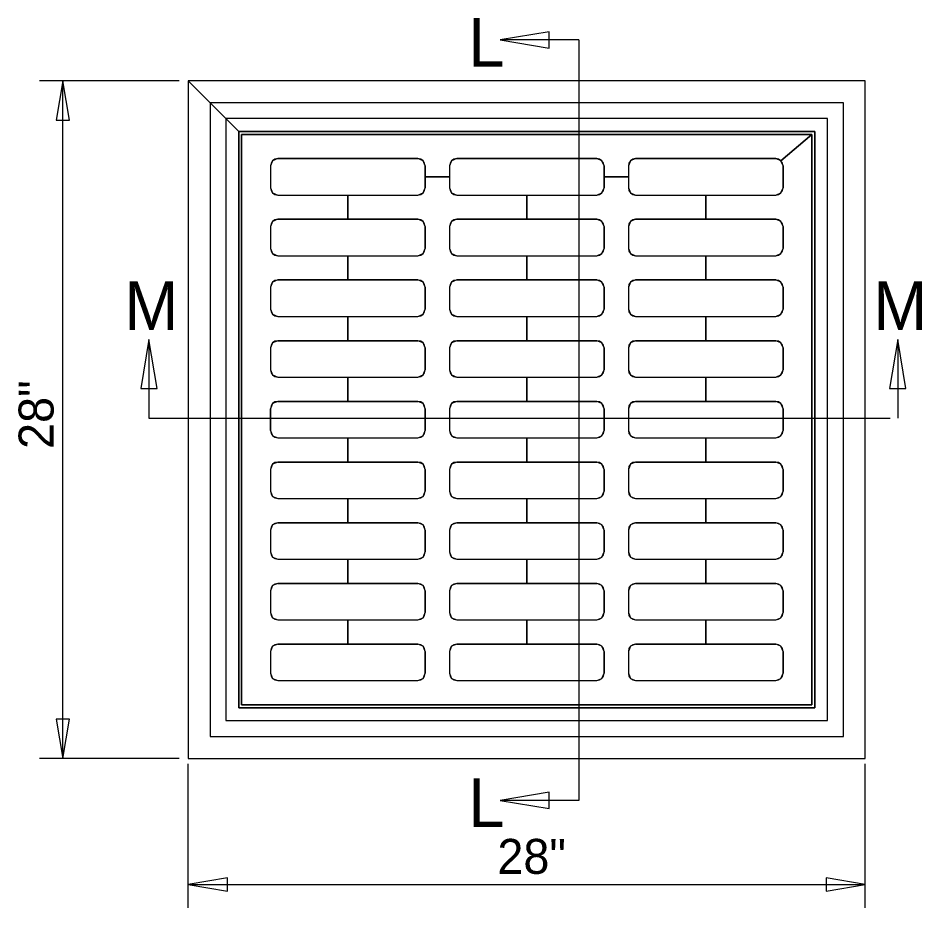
# Model space of a CAD drawing. Extents: x 1 to 17.6, y 0.6 to 10.5.
# Drawn here: x 1.124 to 3.452, y 3.852 to 6.143 of the extents above; entities that cross this region are included whole.
import ezdxf

# ---------------------------------------------------------------- set-up
doc = ezdxf.new("R2010")
doc.units = 0
for name, color, linetype in [('SD_P_Dimension Lines', 7, 'Continuous'), ('SD_P_Dimension Text', 7, 'Continuous'), ('SD_P_Prop Object Lines', 7, 'Continuous'), ('SD_P_Shading', 7, 'Continuous'), ('SD_P_Subtitles', 7, 'Continuous')]:
    doc.layers.add(name, color=color, linetype=linetype)

msp = doc.modelspace()

# ---------------------------------------------------------------- linework, layer by layer
at = {"layer": 'SD_P_Dimension Lines'}
for p, q in [((1.5388, 5.9814), (1.1791, 5.9814)), ((1.2391, 5.9814), (1.2221, 5.8801)), ((1.2391, 4.2371), (1.2391, 5.9814)), ((1.2561, 5.8801), (1.2391, 5.9814)), ((1.2221, 5.8801), (1.2561, 5.8801)), ((1.2221, 4.3383), (1.2391, 4.2371)), ((1.2561, 4.3383), (1.2221, 4.3383)), ((1.2391, 4.2371), (1.2561, 4.3383)), ((1.5388, 4.2371), (1.1791, 4.2371)), ((1.5622, 3.852), (1.5622, 4.2227)), ((3.3065, 3.852), (3.3065, 4.2227)), ((1.6635, 3.9291), (1.5622, 3.912)), ((1.5622, 3.912), (3.3065, 3.912)), ((1.5622, 3.912), (1.6635, 3.895)), ((1.6635, 3.895), (1.6635, 3.9291)), ((3.3065, 3.912), (3.2053, 3.9291)), ((3.2053, 3.9291), (3.2053, 3.895)), ((3.2053, 3.895), (3.3065, 3.912))]:
    msp.add_line(p, q, dxfattribs=at)
at = {"layer": 'SD_P_Prop Object Lines'}
for p, q in [((1.5622, 5.9814), (1.5622, 4.2371)), ((3.3065, 5.9814), (1.5622, 5.9814)), ((3.3065, 4.2371), (3.3065, 5.9814)), ((1.6185, 5.9251), (1.6185, 4.2933)), ((3.2503, 5.9251), (1.6185, 5.9251)), ((3.2503, 4.2933), (3.2503, 5.9251)), ((1.6596, 5.884), (1.6596, 4.3344)), ((3.2092, 5.884), (1.6596, 5.884)), ((3.2092, 4.3344), (3.2092, 5.884)), ((3.1761, 5.8509), (1.6927, 5.8509)), ((1.6927, 5.8509), (1.6927, 4.3675)), ((3.1761, 4.3675), (3.1761, 5.8509)), ((1.7, 5.8436), (1.7, 4.3748)), ((3.1688, 5.8436), (1.7, 5.8436)), ((3.1688, 4.3748), (3.1688, 5.8436)), ((1.793, 5.7811), (2.1539, 5.7811)), ((2.2539, 5.7811), (2.6149, 5.7811)), ((2.7149, 5.7811), (3.0758, 5.7811)), ((1.7742, 5.7623), (1.7742, 5.7061)), ((2.1727, 5.7623), (2.1727, 5.7061)), ((2.2352, 5.7623), (2.2352, 5.7061)), ((2.6336, 5.7623), (2.6336, 5.7061)), ((2.6961, 5.7623), (2.6961, 5.7061)), ((3.0945, 5.7623), (3.0945, 5.7061)), ((1.793, 5.6873), (2.1539, 5.6873)), ((2.2539, 5.6873), (2.6149, 5.6873)), ((2.7149, 5.6873), (3.0758, 5.6873)), ((1.793, 5.6248), (2.1539, 5.6248)), ((2.2539, 5.6248), (2.6149, 5.6248)), ((2.7149, 5.6248), (3.0758, 5.6248)), ((1.7742, 5.6061), (1.7742, 5.5498)), ((2.1727, 5.6061), (2.1727, 5.5498)), ((2.2352, 5.6061), (2.2352, 5.5498)), ((2.6336, 5.6061), (2.6336, 5.5498)), ((2.6961, 5.6061), (2.6961, 5.5498)), ((3.0945, 5.6061), (3.0945, 5.5498)), ((1.793, 5.5311), (2.1539, 5.5311)), ((2.2539, 5.5311), (2.6149, 5.5311)), ((2.7149, 5.5311), (3.0758, 5.5311)), ((1.7742, 5.4498), (1.7742, 5.3936)), ((1.793, 5.4686), (2.1539, 5.4686)), ((2.1727, 5.4498), (2.1727, 5.3936)), ((2.2352, 5.4498), (2.2352, 5.3936)), ((2.2539, 5.4686), (2.6149, 5.4686)), ((2.6336, 5.4498), (2.6336, 5.3936)), ((2.6961, 5.4498), (2.6961, 5.3936)), ((2.7149, 5.4686), (3.0758, 5.4686)), ((3.0945, 5.4498), (3.0945, 5.3936)), ((1.793, 5.3748), (2.1539, 5.3748)), ((2.2539, 5.3748), (2.6149, 5.3748)), ((2.7149, 5.3748), (3.0758, 5.3748)), ((1.793, 5.3123), (2.1539, 5.3123)), ((2.2539, 5.3123), (2.6149, 5.3123)), ((2.7149, 5.3123), (3.0758, 5.3123)), ((1.7742, 5.2936), (1.7742, 5.2373)), ((2.1727, 5.2936), (2.1727, 5.2373)), ((2.2352, 5.2936), (2.2352, 5.2373)), ((2.6336, 5.2936), (2.6336, 5.2373)), ((2.6961, 5.2936), (2.6961, 5.2373)), ((3.0945, 5.2936), (3.0945, 5.2373)), ((1.793, 5.2186), (2.1539, 5.2186)), ((2.2539, 5.2186), (2.6149, 5.2186)), ((2.7149, 5.2186), (3.0758, 5.2186)), ((1.793, 5.1561), (2.1539, 5.1561)), ((2.2539, 5.1561), (2.6149, 5.1561)), ((2.7149, 5.1561), (3.0758, 5.1561)), ((1.7742, 5.0811), (1.7742, 5.1373)), ((2.1727, 5.1373), (2.1727, 5.0811)), ((2.2352, 5.1373), (2.2352, 5.0811)), ((2.6336, 5.1373), (2.6336, 5.0811)), ((2.6961, 5.1373), (2.6961, 5.0811)), ((3.0945, 5.1373), (3.0945, 5.0811)), ((1.793, 5.0623), (2.1539, 5.0623)), ((2.2539, 5.0623), (2.6149, 5.0623)), ((2.7149, 5.0623), (3.0758, 5.0623)), ((1.793, 4.9998), (2.1539, 4.9998)), ((2.2539, 4.9998), (2.6149, 4.9998)), ((2.7149, 4.9998), (3.0758, 4.9998)), ((1.7742, 4.9811), (1.7742, 4.9248)), ((2.1727, 4.9811), (2.1727, 4.9248)), ((2.2352, 4.9811), (2.2352, 4.9248)), ((2.6336, 4.9811), (2.6336, 4.9248)), ((2.6961, 4.9811), (2.6961, 4.9248)), ((3.0945, 4.9811), (3.0945, 4.9248)), ((1.793, 4.9061), (2.1539, 4.9061)), ((2.2539, 4.9061), (2.6149, 4.9061)), ((2.7149, 4.9061), (3.0758, 4.9061)), ((1.793, 4.8436), (2.1539, 4.8436)), ((2.2539, 4.8436), (2.6149, 4.8436)), ((2.7149, 4.8436), (3.0758, 4.8436)), ((1.7742, 4.8248), (1.7742, 4.7686)), ((2.1727, 4.8248), (2.1727, 4.7686)), ((2.2352, 4.8248), (2.2352, 4.7686)), ((2.6336, 4.8248), (2.6336, 4.7686)), ((2.6961, 4.8248), (2.6961, 4.7686)), ((3.0945, 4.8248), (3.0945, 4.7686)), ((1.793, 4.7498), (2.1539, 4.7498)), ((2.2539, 4.7498), (2.6149, 4.7498)), ((2.7149, 4.7498), (3.0758, 4.7498)), ((1.793, 4.6873), (2.1539, 4.6873)), ((2.2539, 4.6873), (2.6149, 4.6873)), ((2.7149, 4.6873), (3.0758, 4.6873)), ((1.7742, 4.6686), (1.7742, 4.6123)), ((2.1727, 4.6686), (2.1727, 4.6123)), ((2.2352, 4.6686), (2.2352, 4.6123)), ((2.6336, 4.6686), (2.6336, 4.6123)), ((2.6961, 4.6686), (2.6961, 4.6123)), ((3.0945, 4.6686), (3.0945, 4.6123)), ((1.793, 4.5936), (2.1539, 4.5936)), ((2.2539, 4.5936), (2.6149, 4.5936)), ((2.7149, 4.5936), (3.0758, 4.5936)), ((1.793, 4.5311), (2.1539, 4.5311)), ((2.2539, 4.5311), (2.6149, 4.5311)), ((2.7149, 4.5311), (3.0758, 4.5311)), ((1.7742, 4.5123), (1.7742, 4.4561)), ((2.1727, 4.5123), (2.1727, 4.4561)), ((2.2352, 4.5123), (2.2352, 4.4561)), ((2.6336, 4.5123), (2.6336, 4.4561)), ((2.6961, 4.5123), (2.6961, 4.4561)), ((3.0945, 4.5123), (3.0945, 4.4561)), ((1.793, 4.4373), (2.1539, 4.4373)), ((2.2539, 4.4373), (2.6149, 4.4373)), ((2.7149, 4.4373), (3.0758, 4.4373)), ((1.6927, 4.3675), (3.1761, 4.3675)), ((1.7, 4.3748), (3.1688, 4.3748)), ((1.6596, 4.3344), (3.2092, 4.3344)), ((1.6185, 4.2933), (3.2503, 4.2933)), ((1.5622, 4.2371), (3.3065, 4.2371))]:
    msp.add_line(p, q, dxfattribs=at)
for centre, start, end in [((1.793, 5.7623), 90, 180), ((2.1539, 5.7623), 0, 90), ((2.2539, 5.7623), 90, 180), ((2.6149, 5.7623), 0, 90), ((2.7149, 5.7623), 90, 180), ((3.0758, 5.7623), 0, 90), ((1.793, 5.7061), 180, 270), ((2.1539, 5.7061), 270, 0), ((2.2539, 5.7061), 180, 270), ((2.6149, 5.7061), 270, 0), ((2.7149, 5.7061), 180, 270), ((3.0758, 5.7061), 270, 0), ((1.793, 5.6061), 90, 180), ((2.1539, 5.6061), 0, 90), ((2.2539, 5.6061), 90, 180), ((2.6149, 5.6061), 0, 90), ((2.7149, 5.6061), 90, 180), ((3.0758, 5.6061), 0, 90), ((1.793, 5.5498), 180, 270), ((2.1539, 5.5498), 270, 0), ((2.2539, 5.5498), 180, 270), ((2.6149, 5.5498), 270, 0), ((2.7149, 5.5498), 180, 270), ((3.0758, 5.5498), 270, 0), ((1.793, 5.4498), 90, 180), ((2.1539, 5.4498), 0, 90), ((2.2539, 5.4498), 90, 180), ((2.6149, 5.4498), 0, 90), ((2.7149, 5.4498), 90, 180), ((3.0758, 5.4498), 0, 90), ((1.793, 5.3936), 180, 270), ((2.1539, 5.3936), 270, 0), ((2.2539, 5.3936), 180, 270), ((2.6149, 5.3936), 270, 0), ((2.7149, 5.3936), 180, 270), ((3.0758, 5.3936), 270, 0), ((1.793, 5.2936), 90, 180), ((2.1539, 5.2936), 0, 90), ((2.2539, 5.2936), 90, 180), ((2.6149, 5.2936), 0, 90), ((2.7149, 5.2936), 90, 180), ((3.0758, 5.2936), 0, 90), ((1.793, 5.2373), 180, 270), ((2.1539, 5.2373), 270, 0), ((2.2539, 5.2373), 180, 270), ((2.6149, 5.2373), 270, 0), ((2.7149, 5.2373), 180, 270), ((3.0758, 5.2373), 270, 0), ((1.793, 5.1373), 90, 180), ((2.1539, 5.1373), 0, 90), ((2.2539, 5.1373), 90, 180), ((2.6149, 5.1373), 0, 90), ((2.7149, 5.1373), 90, 180), ((3.0758, 5.1373), 0, 90), ((1.793, 5.0811), 180, 270), ((2.1539, 5.0811), 270, 0), ((2.2539, 5.0811), 180, 270), ((2.6149, 5.0811), 270, 0), ((2.7149, 5.0811), 180, 270), ((3.0758, 5.0811), 270, 0), ((1.793, 4.9811), 90, 180), ((2.1539, 4.9811), 0, 90), ((2.2539, 4.9811), 90, 180), ((2.6149, 4.9811), 0, 90), ((2.7149, 4.9811), 90, 180), ((3.0758, 4.9811), 0, 90), ((1.793, 4.9248), 180, 270), ((2.1539, 4.9248), 270, 0), ((2.2539, 4.9248), 180, 270), ((2.6149, 4.9248), 270, 0), ((2.7149, 4.9248), 180, 270), ((3.0758, 4.9248), 270, 0), ((1.793, 4.8248), 90, 180), ((2.1539, 4.8248), 0, 90), ((2.2539, 4.8248), 90, 180), ((2.6149, 4.8248), 0, 90), ((2.7149, 4.8248), 90, 180), ((3.0758, 4.8248), 0, 90), ((1.793, 4.7686), 180, 270), ((2.1539, 4.7686), 270, 0), ((2.2539, 4.7686), 180, 270), ((2.6149, 4.7686), 270, 0), ((2.7149, 4.7686), 180, 270), ((3.0758, 4.7686), 270, 0), ((1.793, 4.6686), 90, 180), ((2.1539, 4.6686), 0, 90), ((2.2539, 4.6686), 90, 180), ((2.6149, 4.6686), 0, 90), ((2.7149, 4.6686), 90, 180), ((3.0758, 4.6686), 0, 90), ((1.793, 4.6123), 180, 270), ((2.1539, 4.6123), 270, 0), ((2.2539, 4.6123), 180, 270), ((2.6149, 4.6123), 270, 0), ((2.7149, 4.6123), 180, 270), ((3.0758, 4.6123), 270, 0), ((1.793, 4.5123), 90, 180), ((2.1539, 4.5123), 0, 90), ((2.2539, 4.5123), 90, 180), ((2.6149, 4.5123), 0, 90), ((2.7149, 4.5123), 90, 180), ((3.0758, 4.5123), 0, 90), ((1.793, 4.4561), 180, 270), ((2.1539, 4.4561), 270, 0), ((2.2539, 4.4561), 180, 270), ((2.6149, 4.4561), 270, 0), ((2.7149, 4.4561), 180, 270), ((3.0758, 4.4561), 270, 0)]:
    msp.add_arc(centre, 0.0187, start, end, dxfattribs=at)
at = {"layer": 'SD_P_Shading'}
msp.add_line((1.7, 5.8436), (3.1688, 5.8436), dxfattribs=at)
msp.add_lwpolyline([(3.3065, 5.9814), (1.5622, 5.9814), (1.6927, 5.8509), (3.1761, 5.8509), (3.1761, 4.3675), (1.6927, 4.3675), (1.6927, 5.8509), (1.5622, 5.9814), (1.5622, 4.2371), (3.3065, 4.2371)], close=True, dxfattribs=at)
for points in [[(2.8953, 5.6873), (3.0758, 5.6873), (3.0891, 5.6928), (3.0945, 5.7061), (3.0945, 5.7342), (3.0945, 5.7623), (3.0891, 5.7756), (3.1688, 5.8436), (3.1688, 4.3748), (1.7, 4.3748), (1.7, 5.8436)], [(3.1688, 5.8436), (3.0891, 5.7756), (3.0758, 5.7811), (2.7149, 5.7811), (2.7016, 5.7756), (2.6961, 5.7623), (2.6961, 5.7342), (2.6336, 5.7342), (2.6336, 5.7623), (2.6281, 5.7756), (2.6149, 5.7811), (2.2539, 5.7811), (2.2407, 5.7756), (2.2352, 5.7623), (2.2352, 5.7342), (2.1727, 5.7342), (2.1727, 5.7623), (2.1672, 5.7756), (2.1539, 5.7811), (1.793, 5.7811), (1.7797, 5.7756), (1.7742, 5.7623), (1.7742, 5.7342)], [(1.7742, 5.7342), (1.7742, 5.7061), (1.7797, 5.6928), (1.793, 5.6873), (1.9735, 5.6873), (1.9735, 5.6248), (1.793, 5.6248), (1.7797, 5.6194), (1.7742, 5.6061), (1.7742, 5.5498), (1.7797, 5.5366), (1.793, 5.5311), (1.9735, 5.5311), (1.9735, 5.4686), (1.793, 5.4686), (1.7797, 5.4631), (1.7742, 5.4498), (1.7742, 5.3936), (1.7797, 5.3803), (1.793, 5.3748), (1.9735, 5.3748), (1.9735, 5.3123), (1.793, 5.3123), (1.7797, 5.3069), (1.7742, 5.2936), (1.7742, 5.2373), (1.7797, 5.2241), (1.793, 5.2186), (1.9735, 5.2186), (1.9735, 5.1561)], [(1.9735, 5.1561), (1.9735, 5.2186), (2.1539, 5.2186), (2.1672, 5.2241), (2.1727, 5.2373), (2.1727, 5.2936), (2.1672, 5.3069), (2.1539, 5.3123), (1.9735, 5.3123), (1.9735, 5.3748), (2.1539, 5.3748), (2.1672, 5.3803), (2.1727, 5.3936), (2.1727, 5.4498), (2.1672, 5.4631), (2.1539, 5.4686), (1.9735, 5.4686), (1.9735, 5.5311), (2.1539, 5.5311), (2.1672, 5.5366), (2.1727, 5.5498), (2.1727, 5.6061), (2.1672, 5.6194), (2.1539, 5.6248), (1.9735, 5.6248), (1.9735, 5.6873), (2.1539, 5.6873), (2.1672, 5.6928), (2.1727, 5.7061), (2.1727, 5.7342)], [(2.1727, 5.7342), (2.2352, 5.7342), (2.2352, 5.7061), (2.2407, 5.6928), (2.2539, 5.6873), (2.4344, 5.6873)], [(2.4344, 5.6873), (2.6149, 5.6873), (2.6281, 5.6928), (2.6336, 5.7061), (2.6336, 5.7342), (2.6961, 5.7342), (2.6961, 5.7061), (2.7016, 5.6928), (2.7149, 5.6873), (2.8953, 5.6873), (2.8953, 5.6873)], [(2.4344, 5.6873), (2.4344, 5.6248), (2.2539, 5.6248), (2.2407, 5.6194), (2.2352, 5.6061), (2.2352, 5.5498), (2.2407, 5.5366), (2.2539, 5.5311), (2.4344, 5.5311), (2.4344, 5.4686), (2.2539, 5.4686), (2.2407, 5.4631), (2.2352, 5.4498), (2.2352, 5.3936), (2.2407, 5.3803), (2.2539, 5.3748), (2.4344, 5.3748), (2.4344, 5.3123), (2.2539, 5.3123), (2.2407, 5.3069), (2.2352, 5.2936), (2.2352, 5.2373), (2.2407, 5.2241), (2.2539, 5.2186), (2.4344, 5.2186), (2.4344, 5.1561)], [(2.4344, 5.1561), (2.4344, 5.2186), (2.6149, 5.2186), (2.6281, 5.2241), (2.6336, 5.2373), (2.6336, 5.2936), (2.6281, 5.3069), (2.6149, 5.3123), (2.4344, 5.3123), (2.4344, 5.3748), (2.6149, 5.3748), (2.6281, 5.3803), (2.6336, 5.3936), (2.6336, 5.4498), (2.6281, 5.4631), (2.6149, 5.4686), (2.4344, 5.4686), (2.4344, 5.5311), (2.6149, 5.5311), (2.6281, 5.5366), (2.6336, 5.5498), (2.6336, 5.6061), (2.6281, 5.6194), (2.6149, 5.6248), (2.4344, 5.6248), (2.4344, 5.6873)], [(2.8953, 5.6873), (2.8953, 5.6248), (2.7149, 5.6248), (2.7016, 5.6194), (2.6961, 5.6061), (2.6961, 5.5498), (2.7016, 5.5366), (2.7149, 5.5311), (2.8953, 5.5311), (2.8953, 5.4686), (2.7149, 5.4686), (2.7016, 5.4631), (2.6961, 5.4498), (2.6961, 5.3936), (2.7016, 5.3803), (2.7149, 5.3748), (2.8953, 5.3748), (2.8953, 5.3123), (2.7149, 5.3123), (2.7016, 5.3069), (2.6961, 5.2936), (2.6961, 5.2373), (2.7016, 5.2241), (2.7149, 5.2186), (2.8953, 5.2186), (2.8953, 5.1561)], [(2.8953, 5.1561), (2.8953, 5.2186), (3.0758, 5.2186), (3.0891, 5.2241), (3.0945, 5.2373), (3.0945, 5.2936), (3.0891, 5.3069), (3.0758, 5.3123), (2.8953, 5.3123), (2.8953, 5.3748), (3.0758, 5.3748), (3.0891, 5.3803), (3.0945, 5.3936), (3.0945, 5.4498), (3.0891, 5.4631), (3.0758, 5.4686), (2.8953, 5.4686), (2.8953, 5.5311), (3.0758, 5.5311), (3.0891, 5.5366), (3.0945, 5.5498), (3.0945, 5.6061), (3.0891, 5.6194), (3.0758, 5.6248), (2.8953, 5.6248), (2.8953, 5.6873)], [(1.9735, 5.1561), (1.793, 5.1561), (1.7797, 5.1506), (1.7742, 5.1373), (1.7742, 5.0811), (1.7797, 5.0678), (1.793, 5.0623), (1.9735, 5.0623), (1.9735, 4.9998), (1.793, 4.9998), (1.7797, 4.9944), (1.7742, 4.9811), (1.7742, 4.9248), (1.7797, 4.9116), (1.793, 4.9061), (1.9735, 4.9061), (1.9735, 4.8436), (1.793, 4.8436), (1.7797, 4.8381), (1.7742, 4.8248), (1.7742, 4.7686), (1.7797, 4.7553), (1.793, 4.7498), (1.9735, 4.7498), (1.9735, 4.6873), (1.793, 4.6873), (1.7797, 4.6819), (1.7742, 4.6686), (1.7742, 4.6123), (1.7797, 4.5991), (1.793, 4.5936), (1.9735, 4.5936), (1.9735, 4.5311)], [(1.9735, 4.5311), (1.9735, 4.5936), (2.1539, 4.5936), (2.1672, 4.5991), (2.1727, 4.6123), (2.1727, 4.6686), (2.1672, 4.6819), (2.1539, 4.6873), (1.9735, 4.6873), (1.9735, 4.7498), (2.1539, 4.7498), (2.1672, 4.7553), (2.1727, 4.7686), (2.1727, 4.8248), (2.1672, 4.8381), (2.1539, 4.8436), (1.9735, 4.8436), (1.9735, 4.9061), (2.1539, 4.9061), (2.1672, 4.9116), (2.1727, 4.9248), (2.1727, 4.9811), (2.1672, 4.9944), (2.1539, 4.9998), (1.9735, 4.9998), (1.9735, 5.0623), (2.1539, 5.0623), (2.1672, 5.0678), (2.1727, 5.0811), (2.1727, 5.1373), (2.1672, 5.1506), (2.1539, 5.1561), (1.9735, 5.1561)], [(2.4344, 5.1561), (2.2539, 5.1561), (2.2407, 5.1506), (2.2352, 5.1373), (2.2352, 5.0811), (2.2407, 5.0678), (2.2539, 5.0623), (2.4344, 5.0623), (2.4344, 4.9998), (2.2539, 4.9998), (2.2407, 4.9944), (2.2352, 4.9811), (2.2352, 4.9248), (2.2407, 4.9116), (2.2539, 4.9061), (2.4344, 4.9061), (2.4344, 4.8436), (2.2539, 4.8436), (2.2407, 4.8381), (2.2352, 4.8248), (2.2352, 4.7686), (2.2407, 4.7553), (2.2539, 4.7498), (2.4344, 4.7498), (2.4344, 4.6873), (2.2539, 4.6873), (2.2407, 4.6819), (2.2352, 4.6686), (2.2352, 4.6123), (2.2407, 4.5991), (2.2539, 4.5936), (2.4344, 4.5936), (2.4344, 4.5311)], [(2.4344, 4.5311), (2.4344, 4.5936), (2.6149, 4.5936), (2.6281, 4.5991), (2.6336, 4.6123), (2.6336, 4.6686), (2.6281, 4.6819), (2.6149, 4.6873), (2.4344, 4.6873), (2.4344, 4.7498), (2.6149, 4.7498), (2.6281, 4.7553), (2.6336, 4.7686), (2.6336, 4.8248), (2.6281, 4.8381), (2.6149, 4.8436), (2.4344, 4.8436), (2.4344, 4.9061), (2.6149, 4.9061), (2.6281, 4.9116), (2.6336, 4.9248), (2.6336, 4.9811), (2.6281, 4.9944), (2.6149, 4.9998), (2.4344, 4.9998), (2.4344, 5.0623), (2.6149, 5.0623), (2.6281, 5.0678), (2.6336, 5.0811), (2.6336, 5.1373), (2.6281, 5.1506), (2.6149, 5.1561), (2.4344, 5.1561)], [(2.8953, 5.1561), (2.7149, 5.1561), (2.7016, 5.1506), (2.6961, 5.1373), (2.6961, 5.0811), (2.7016, 5.0678), (2.7149, 5.0623), (2.8953, 5.0623), (2.8953, 4.9998), (2.7149, 4.9998), (2.7016, 4.9944), (2.6961, 4.9811), (2.6961, 4.9248), (2.7016, 4.9116), (2.7149, 4.9061), (2.8953, 4.9061), (2.8953, 4.8436), (2.7149, 4.8436), (2.7016, 4.8381), (2.6961, 4.8248), (2.6961, 4.7686), (2.7016, 4.7553), (2.7149, 4.7498), (2.8953, 4.7498), (2.8953, 4.6873), (2.7149, 4.6873), (2.7016, 4.6819), (2.6961, 4.6686), (2.6961, 4.6123), (2.7016, 4.5991), (2.7149, 4.5936), (2.8953, 4.5936), (2.8953, 4.5311)], [(2.8953, 4.5311), (2.8953, 4.5936), (3.0758, 4.5936), (3.0891, 4.5991), (3.0945, 4.6123), (3.0945, 4.6686), (3.0891, 4.6819), (3.0758, 4.6873), (2.8953, 4.6873), (2.8953, 4.7498), (3.0758, 4.7498), (3.0891, 4.7553), (3.0945, 4.7686), (3.0945, 4.8248), (3.0891, 4.8381), (3.0758, 4.8436), (2.8953, 4.8436), (2.8953, 4.9061), (3.0758, 4.9061), (3.0891, 4.9116), (3.0945, 4.9248), (3.0945, 4.9811), (3.0891, 4.9944), (3.0758, 4.9998), (2.8953, 4.9998), (2.8953, 5.0623), (3.0758, 5.0623), (3.0891, 5.0678), (3.0945, 5.0811), (3.0945, 5.1373), (3.0891, 5.1506), (3.0758, 5.1561), (2.8953, 5.1561)], [(1.9735, 4.5311), (1.793, 4.5311), (1.7797, 4.5256), (1.7742, 4.5123), (1.7742, 4.4561), (1.7797, 4.4428), (1.793, 4.4373), (1.9735, 4.4373)], [(1.9735, 4.4373), (2.1539, 4.4373), (2.1672, 4.4428), (2.1727, 4.4561), (2.1727, 4.5123), (2.1672, 4.5256), (2.1539, 4.5311), (1.9735, 4.5311)], [(2.4344, 4.5311), (2.2539, 4.5311), (2.2407, 4.5256), (2.2352, 4.5123), (2.2352, 4.4561), (2.2407, 4.4428), (2.2539, 4.4373), (2.4344, 4.4373)], [(2.4344, 4.4373), (2.6149, 4.4373), (2.6281, 4.4428), (2.6336, 4.4561), (2.6336, 4.5123), (2.6281, 4.5256), (2.6149, 4.5311), (2.4344, 4.5311)], [(2.8953, 4.5311), (2.7149, 4.5311), (2.7016, 4.5256), (2.6961, 4.5123), (2.6961, 4.4561), (2.7016, 4.4428), (2.7149, 4.4373), (2.8953, 4.4373)], [(2.8953, 4.4373), (3.0758, 4.4373), (3.0891, 4.4428), (3.0945, 4.4561), (3.0945, 4.5123), (3.0891, 4.5256), (3.0758, 4.5311), (2.8953, 4.5311)]]:
    msp.add_lwpolyline(points, dxfattribs=at)
at = {"layer": 'SD_P_Subtitles'}
for p, q in [((2.4922, 6.1075), (2.3659, 6.0865)), ((2.4922, 6.0654), (2.4922, 6.1075)), ((2.5684, 6.0865), (2.3659, 6.0865)), ((2.3659, 6.0865), (2.4922, 6.0654)), ((2.5684, 6.0865), (2.5684, 4.129)), ((1.4612, 5.3156), (1.4402, 5.1892)), ((1.4612, 5.3156), (1.4612, 5.1131)), ((1.4823, 5.1892), (1.4612, 5.3156)), ((3.3903, 5.3156), (3.3692, 5.1892)), ((3.3903, 5.3156), (3.3903, 5.1131)), ((3.4113, 5.1892), (3.3903, 5.3156)), ((1.4402, 5.1892), (1.4823, 5.1892)), ((3.3692, 5.1892), (3.4113, 5.1892)), ((1.4612, 5.1131), (3.3707, 5.1131)), ((2.4922, 4.1501), (2.3659, 4.129)), ((2.4922, 4.1079), (2.4922, 4.1501)), ((2.5684, 4.129), (2.3659, 4.129)), ((2.3659, 4.129), (2.4922, 4.1079))]:
    msp.add_line(p, q, dxfattribs=at)

# ---------------------------------------------------------------- texts
at = {"layer": 'SD_P_Dimension Text'}
msp.add_text('28"', height=0.09, rotation=90, dxfattribs=at).set_placement((1.2154, 5.0337))
msp.add_text('28"', height=0.09, dxfattribs=at).set_placement((2.3588, 3.9397))
at = {"layer": 'SD_P_Subtitles'}
for s, p in [('L', (2.2842, 6.0179)), ('M', (1.3977, 5.3401)), ('M', (3.3268, 5.3401)), ('L', (2.2842, 4.0604))]:
    msp.add_text(s, height=0.125, dxfattribs=at).set_placement(p)

doc.saveas('drawing.dxf')
